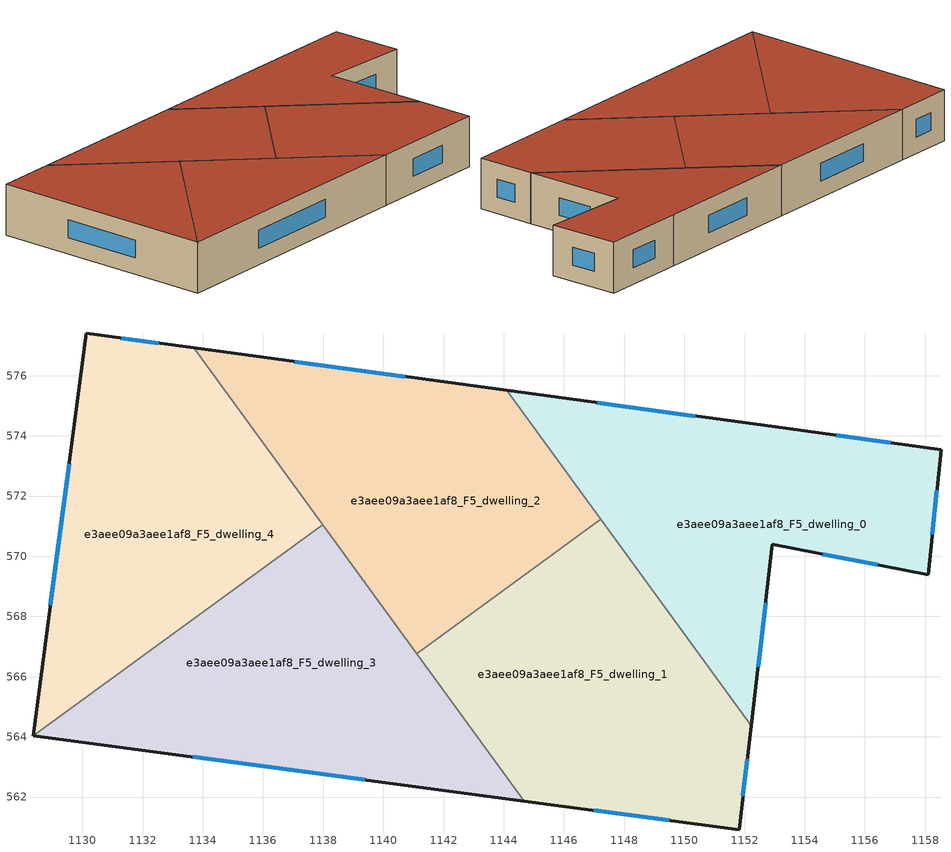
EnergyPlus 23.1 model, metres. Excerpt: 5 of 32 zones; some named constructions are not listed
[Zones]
e3aee09a3aee1af8_F5_dwelling_0
 floor to e3aee09a3aee1af8_F4_dwelling_0 (EU_floor_Construction): 1158.53,573.54 1158.11,569.39 1152.93,570.41 1152.22,564.37 1144.09,575.51 1153.38,574.25 z15
 wall outside (EU_wall_Construction): 1152.22,564.37 1152.93,570.41 1158.11,569.39 1158.53,573.54 1153.38,574.25 1144.09,575.51 z15:18
 wall to e3aee09a3aee1af8_F5_dwelling_1 (EU_wall_Construction): 1147.22,571.23 1152.22,564.37 z15:18
 wall to e3aee09a3aee1af8_F5_dwelling_2 (EU_wall_Construction): 1144.09,575.51 1147.21,571.23 z15:18
 window (EU_Window_Construction): 1150.37,574.66 1147.1,575.1 / 1156.86,573.77 1155.05,574.02 / 1158.24,570.73 1158.39,572.19 / 1154.61,570.08 1156.43,569.72 / 1152.45,566.33 1152.7,568.45 z15.97:17.03
 roof outside (EU_roof_Construction): 1158.11,569.39 1158.53,573.54 1153.38,574.25 1144.09,575.51 1152.22,564.37 1152.93,570.41 z18
e3aee09a3aee1af8_F5_dwelling_1
 floor to e3aee09a3aee1af8_F4_dwelling_1 (EU_floor_Construction): 1147.21,571.23 1152.22,564.37 1151.82,560.92 1144.68,561.87 1141.1,566.77 z15
 wall outside (EU_wall_Construction): 1144.68,561.87 1151.82,560.92 1152.22,564.37 z15:18
 wall to e3aee09a3aee1af8_F5_dwelling_2 (EU_wall_Construction): 1147.21,571.23 1141.1,566.77 z15:18
 wall to e3aee09a3aee1af8_F5_dwelling_3 (EU_wall_Construction): 1141.1,566.77 1144.68,561.87 z15:18
 window (EU_Window_Construction): 1147,561.56 1149.5,561.22 / 1151.95,562.04 1152.09,563.25 z15.97:17.03
 roof outside (EU_roof_Construction): 1151.82,560.92 1152.22,564.37 1147.21,571.23 1141.1,566.77 1144.68,561.87 z18
e3aee09a3aee1af8_F5_dwelling_2
 floor to e3aee09a3aee1af8_F4_dwelling_2 (EU_floor_Construction): 1144.09,575.51 1147.21,571.23 1141.1,566.77 1133.69,576.92 z15
 wall outside (EU_wall_Construction): 1144.09,575.51 1133.69,576.92 z15:18
 wall to e3aee09a3aee1af8_F5_dwelling_4 (EU_wall_Construction): 1133.69,576.92 1137.98,571.05 z15:18
 wall to e3aee09a3aee1af8_F5_dwelling_3 (EU_wall_Construction): 1137.98,571.05 1141.1,566.77 z15:18
 window (EU_Window_Construction): 1140.72,575.97 1137.06,576.46 z15.97:17.03
 roof outside (EU_roof_Construction): 1147.21,571.23 1144.09,575.51 1133.69,576.92 1141.1,566.77 z18
e3aee09a3aee1af8_F5_dwelling_3
 floor to e3aee09a3aee1af8_F4_dwelling_3 (EU_floor_Construction): 1137.98,571.05 1144.68,561.87 1128.37,564.04 z15
 wall outside (EU_wall_Construction): 1128.37,564.04 1144.68,561.87 z15:18
 wall to e3aee09a3aee1af8_F5_dwelling_4 (EU_wall_Construction): 1137.98,571.05 1128.37,564.04 z15:18
 window (EU_Window_Construction): 1133.66,563.33 1139.4,562.57 z15.97:17.03
 roof outside (EU_roof_Construction): 1144.68,561.87 1137.98,571.05 1128.37,564.04 z18
e3aee09a3aee1af8_F5_dwelling_4
 floor to e3aee09a3aee1af8_F4_dwelling_4 (EU_floor_Construction): 1133.69,576.92 1137.98,571.05 1128.37,564.04 1128.36,564.04 1130.13,577.41 z15
 wall outside (EU_wall_Construction): 1133.69,576.92 1130.13,577.41 1128.36,564.04 1128.37,564.04 z15:18
 window (EU_Window_Construction): 1129.56,573.07 1128.93,568.37 / 1132.54,577.08 1131.28,577.25 z15.97:17.03
 roof outside (EU_roof_Construction): 1137.98,571.05 1133.69,576.92 1130.13,577.41 1128.36,564.04 1128.37,564.04 z18
[HVACTEMPLATE:THERMOSTAT] Constant Heating Setpoint=20; Constant Cooling Setpoint=50
EU_HeatOnly_e3aee09a3aee1af8_F0_dwelling_0; EU_HeatOnly_e3aee09a3aee1af8_F0_dwelling_1; EU_HeatOnly_e3aee09a3aee1af8_F0_dwelling_2; EU_HeatOnly_e3aee09a3aee1af8_F0_dwelling_3; EU_HeatOnly_e3aee09a3aee1af8_F0_dwelling_4; EU_HeatOnly_e3aee09a3aee1af8_F0_dwelling_5; EU_HeatOnly_e3aee09a3aee1af8_F1_dwelling_0; EU_HeatOnly_e3aee09a3aee1af8_F1_dwelling_1; EU_HeatOnly_e3aee09a3aee1af8_F1_dwelling_2; EU_HeatOnly_e3aee09a3aee1af8_F1_dwelling_3; EU_HeatOnly_e3aee09a3aee1af8_F1_dwelling_4; EU_HeatOnly_e3aee09a3aee1af8_F1_dwelling_5; EU_HeatOnly_e3aee09a3aee1af8_F2_dwelling_0; EU_HeatOnly_e3aee09a3aee1af8_F2_dwelling_1; EU_HeatOnly_e3aee09a3aee1af8_F2_dwelling_2; EU_HeatOnly_e3aee09a3aee1af8_F2_dwelling_3; EU_HeatOnly_e3aee09a3aee1af8_F2_dwelling_4; EU_HeatOnly_e3aee09a3aee1af8_F3_dwelling_0; EU_HeatOnly_e3aee09a3aee1af8_F3_dwelling_1; EU_HeatOnly_e3aee09a3aee1af8_F3_dwelling_2; EU_HeatOnly_e3aee09a3aee1af8_F3_dwelling_3; EU_HeatOnly_e3aee09a3aee1af8_F3_dwelling_4; EU_HeatOnly_e3aee09a3aee1af8_F4_dwelling_0; EU_HeatOnly_e3aee09a3aee1af8_F4_dwelling_1; EU_HeatOnly_e3aee09a3aee1af8_F4_dwelling_2; EU_HeatOnly_e3aee09a3aee1af8_F4_dwelling_3; EU_HeatOnly_e3aee09a3aee1af8_F4_dwelling_4; EU_HeatOnly_e3aee09a3aee1af8_F5_dwelling_0; EU_HeatOnly_e3aee09a3aee1af8_F5_dwelling_1; EU_HeatOnly_e3aee09a3aee1af8_F5_dwelling_2; EU_HeatOnly_e3aee09a3aee1af8_F5_dwelling_3; EU_HeatOnly_e3aee09a3aee1af8_F5_dwelling_4
[SCHEDULE:CONSTANT]
Name | Hourly Value
EU_AlwaysOn | 1
EU_CoolingOff | 0
[SCHEDULE:FILE] Column Number=1; Rows to Skip at Top=0; Number of Hours of Data=8760; Column Separator=Comma; Interpolate to Timestep=No; Minutes per Item=60; Adjust Schedule for Daylight Savings=Yes
Name | File
EU_Step8_GainSchedule_e3aee09a3aee1af8_F2_dwelling_3_f000 | ../../schedules/e3aee09a3aee1af8/e3aee09a3aee1af8_F2_dwelling_3_f000_gain.csv
EU_Step8_GainSchedule_e3aee09a3aee1af8_F2_dwelling_4_f000 | ../../schedules/e3aee09a3aee1af8/e3aee09a3aee1af8_F2_dwelling_4_f000_gain.csv
EU_Step8_GainSchedule_e3aee09a3aee1af8_F3_dwelling_0_f000 | ../../schedules/e3aee09a3aee1af8/e3aee09a3aee1af8_F3_dwelling_0_f000_gain.csv
EU_Step8_GainSchedule_e3aee09a3aee1af8_F3_dwelling_1_f000 | ../../schedules/e3aee09a3aee1af8/e3aee09a3aee1af8_F3_dwelling_1_f000_gain.csv
EU_Step8_GainSchedule_e3aee09a3aee1af8_F3_dwelling_2_f000 | ../../schedules/e3aee09a3aee1af8/e3aee09a3aee1af8_F3_dwelling_2_f000_gain.csv
EU_Step8_GainSchedule_e3aee09a3aee1af8_F3_dwelling_3_f000 | ../../schedules/e3aee09a3aee1af8/e3aee09a3aee1af8_F3_dwelling_3_f000_gain.csv
EU_Step8_GainSchedule_e3aee09a3aee1af8_F3_dwelling_4_f000 | ../../schedules/e3aee09a3aee1af8/e3aee09a3aee1af8_F3_dwelling_4_f000_gain.csv
EU_Step8_GainSchedule_e3aee09a3aee1af8_F4_dwelling_0_f000 | ../../schedules/e3aee09a3aee1af8/e3aee09a3aee1af8_F4_dwelling_0_f000_gain.csv
EU_Step8_GainSchedule_e3aee09a3aee1af8_F4_dwelling_1_f000 | ../../schedules/e3aee09a3aee1af8/e3aee09a3aee1af8_F4_dwelling_1_f000_gain.csv
EU_Step8_GainSchedule_e3aee09a3aee1af8_F4_dwelling_2_f000 | ../../schedules/e3aee09a3aee1af8/e3aee09a3aee1af8_F4_dwelling_2_f000_gain.csv
EU_Step8_GainSchedule_e3aee09a3aee1af8_F4_dwelling_3_f000 | ../../schedules/e3aee09a3aee1af8/e3aee09a3aee1af8_F4_dwelling_3_f000_gain.csv
EU_Step8_GainSchedule_e3aee09a3aee1af8_F4_dwelling_4_f000 | ../../schedules/e3aee09a3aee1af8/e3aee09a3aee1af8_F4_dwelling_4_f000_gain.csv
EU_Step8_GainSchedule_e3aee09a3aee1af8_F5_dwelling_0_f000 | ../../schedules/e3aee09a3aee1af8/e3aee09a3aee1af8_F5_dwelling_0_f000_gain.csv
EU_Step8_GainSchedule_e3aee09a3aee1af8_F5_dwelling_1_f000 | ../../schedules/e3aee09a3aee1af8/e3aee09a3aee1af8_F5_dwelling_1_f000_gain.csv
EU_Step8_GainSchedule_e3aee09a3aee1af8_F5_dwelling_2_f000 | ../../schedules/e3aee09a3aee1af8/e3aee09a3aee1af8_F5_dwelling_2_f000_gain.csv
EU_Step8_GainSchedule_e3aee09a3aee1af8_F5_dwelling_3_f000 | ../../schedules/e3aee09a3aee1af8/e3aee09a3aee1af8_F5_dwelling_3_f000_gain.csv
EU_Step8_GainSchedule_e3aee09a3aee1af8_F5_dwelling_4_f000 | ../../schedules/e3aee09a3aee1af8/e3aee09a3aee1af8_F5_dwelling_4_f000_gain.csv
